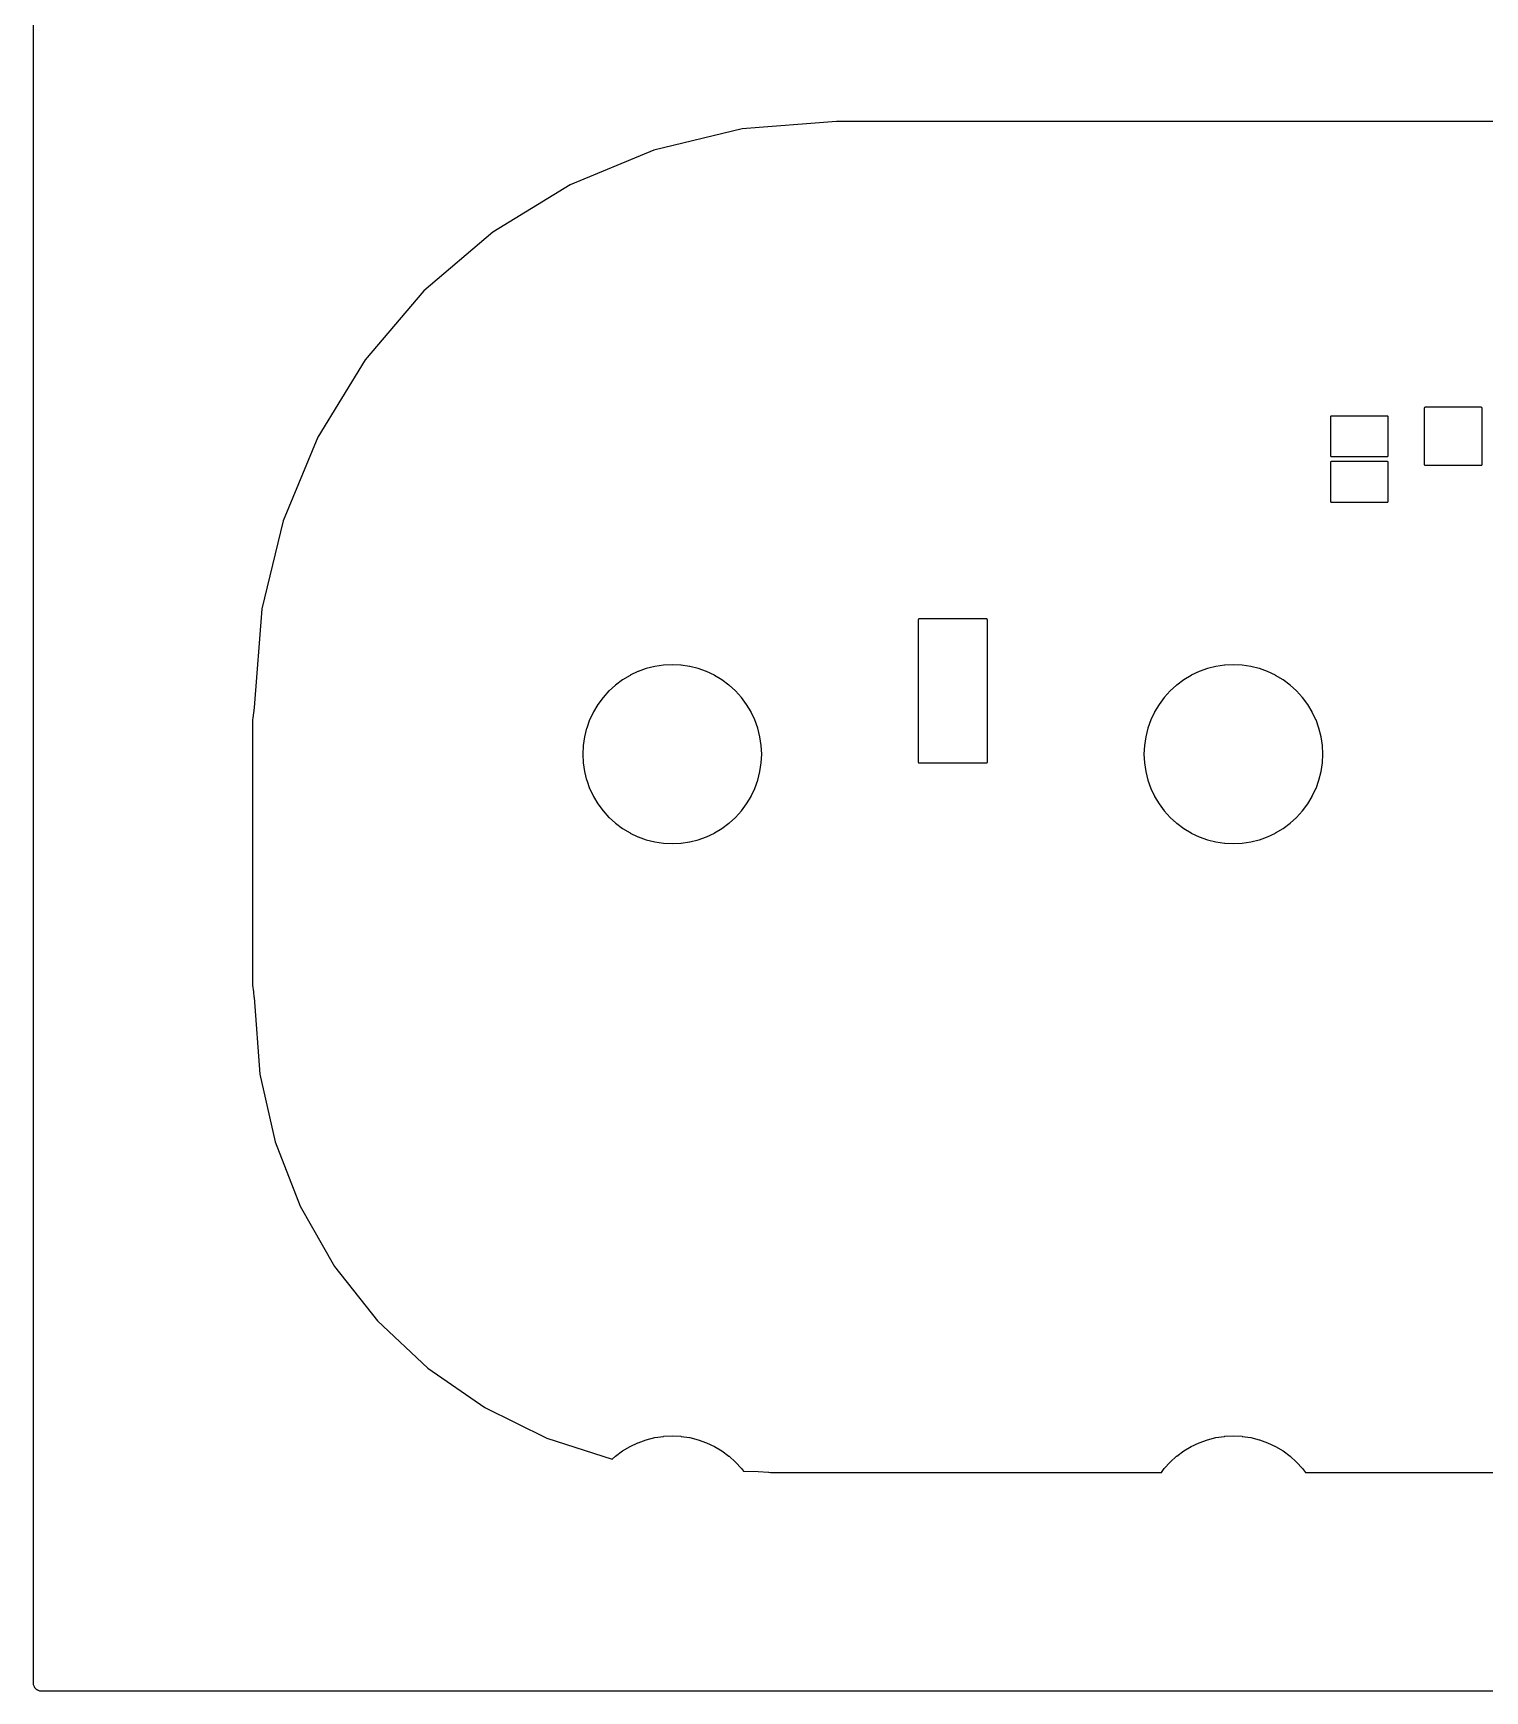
# Model space of a CAD drawing. Header units: inches. Extents: x -0.5 to 10, y -2.4 to 3.9.
# Drawn here: x -0.004 to 0.81, y -0.004 to 0.926 of the extents above; entities that cross this region are included whole.
import ezdxf

# ---------------------------------------------------------------- set-up
doc = ezdxf.new("R2010")
doc.units = ezdxf.units.IN

msp = doc.modelspace()

# ---------------------------------------------------------------- linework, layer by layer
for points in [[(-0.00445, 3.8583), (-0.00445, 0), (-0.00445, -0.00001), (-0.004449, -0.000025), (-0.00443, -0.000412), (-0.004428, -0.000438), (-0.004426, -0.000461), (-0.004369, -0.000844), (-0.004365, -0.000868), (-0.004359, -0.000892), (-0.004265, -0.001268), (-0.004258, -0.001294), (-0.004251, -0.001315), (-0.00412, -0.00168), (-0.00411, -0.001706), (-0.004101, -0.001725), (-0.003936, -0.002076), (-0.003924, -0.002098), (-0.003912, -0.002119), (-0.003713, -0.002452), (-0.0037, -0.002473), (-0.003686, -0.002492), (-0.003455, -0.002804), (-0.003441, -0.002822), (-0.003424, -0.002842), (-0.003164, -0.003129), (-0.003147, -0.003147), (-0.003129, -0.003164), (-0.002842, -0.003424), (-0.002822, -0.003441), (-0.002804, -0.003455), (-0.002492, -0.003686), (-0.002473, -0.0037), (-0.002452, -0.003713), (-0.002119, -0.003912), (-0.002098, -0.003924), (-0.002076, -0.003936), (-0.001725, -0.004101), (-0.001706, -0.00411), (-0.00168, -0.00412), (-0.001315, -0.004251), (-0.001294, -0.004258), (-0.001268, -0.004265), (-0.000892, -0.004359), (-0.000868, -0.004365), (-0.000844, -0.004369), (-0.000461, -0.004426), (-0.000438, -0.004428), (-0.000412, -0.00443), (-0.000025, -0.004449), (-0.00001, -0.00445), (0, -0.00445), (4.8032, -0.00445)], [(1.0167, 0.87675), (0.44654, 0.87675), (0.393474, 0.872574), (0.343996, 0.860695), (0.296986, 0.841223), (0.253601, 0.814637), (0.214909, 0.781591), (0.181863, 0.742899), (0.155277, 0.699514), (0.135805, 0.652504), (0.123926, 0.603026), (0.119566, 0.547628), (0.119565, 0.547616), (0.119564, 0.547603), (0.118826, 0.541856), (0.118823, 0.541833), (0.118818, 0.541807), (0.1186, 0.54086), (0.1186, 0.391823), (0.119279, 0.387972), (0.119283, 0.387947), (0.119285, 0.387924), (0.119496, 0.385165), (0.119522, 0.385124), (0.119544, 0.38508), (0.119562, 0.385035), (0.119575, 0.384986), (0.119584, 0.384937), (0.119586, 0.384914), (0.122795, 0.341743), (0.131373, 0.303837), (0.14546, 0.267616), (0.164746, 0.233876), (0.188808, 0.203357), (0.217118, 0.17673), (0.249052, 0.15458), (0.28391, 0.137395), (0.320624, 0.125647), (0.322435, 0.127289), (0.322455, 0.127306), (0.322473, 0.12732), (0.32639, 0.130226), (0.32641, 0.130239), (0.326431, 0.130253), (0.330615, 0.13276), (0.330636, 0.132772), (0.330658, 0.132783), (0.335067, 0.134869), (0.335091, 0.134879), (0.335112, 0.134888), (0.339704, 0.136531), (0.339725, 0.136538), (0.339751, 0.136545), (0.344483, 0.13773), (0.344507, 0.137736), (0.344531, 0.13774), (0.349355, 0.138455), (0.349382, 0.138459), (0.349404, 0.13846), (0.354275, 0.138699), (0.3543, 0.1387), (0.354325, 0.138699), (0.359196, 0.13846), (0.359218, 0.138459), (0.359245, 0.138455), (0.364069, 0.13774), (0.364093, 0.137736), (0.364117, 0.13773), (0.368849, 0.136545), (0.368875, 0.136538), (0.368896, 0.136531), (0.373488, 0.134888), (0.373509, 0.134879), (0.373533, 0.134869), (0.377942, 0.132783), (0.377964, 0.132772), (0.377985, 0.13276), (0.382169, 0.130253), (0.38219, 0.130239), (0.38221, 0.130226), (0.386127, 0.12732), (0.386145, 0.127306), (0.386165, 0.127289), (0.389779, 0.124014), (0.389797, 0.123997), (0.389814, 0.123979), (0.393089, 0.120365), (0.393106, 0.120345), (0.39312, 0.120327), (0.394213, 0.118854), (0.402575, 0.118745), (0.402589, 0.118745), (0.4026, 0.118744), (0.408383, 0.118384), (0.408408, 0.118382), (0.408432, 0.118379), (0.409539, 0.1182), (0.628902, 0.1182), (0.63048, 0.120327), (0.630494, 0.120345), (0.630511, 0.120365), (0.633786, 0.123979), (0.633803, 0.123997), (0.633821, 0.124014), (0.637435, 0.127289), (0.637455, 0.127306), (0.637473, 0.12732), (0.64139, 0.130226), (0.64141, 0.130239), (0.641431, 0.130253), (0.645615, 0.13276), (0.645636, 0.132772), (0.645658, 0.132783), (0.650067, 0.134869), (0.650091, 0.134879), (0.650112, 0.134888), (0.654704, 0.136531), (0.654725, 0.136538), (0.654751, 0.136545), (0.659483, 0.13773), (0.659507, 0.137736), (0.659531, 0.13774), (0.664355, 0.138455), (0.664382, 0.138459), (0.664404, 0.13846), (0.669275, 0.138699), (0.6693, 0.1387), (0.669325, 0.138699), (0.674196, 0.13846), (0.674218, 0.138459), (0.674245, 0.138455), (0.679069, 0.13774), (0.679093, 0.137736), (0.679117, 0.13773), (0.683849, 0.136545), (0.683875, 0.136538), (0.683896, 0.136531), (0.688488, 0.134888), (0.688509, 0.134879), (0.688533, 0.134869), (0.692942, 0.132783), (0.692964, 0.132772), (0.692985, 0.13276), (0.697169, 0.130253), (0.69719, 0.130239), (0.69721, 0.130226), (0.701127, 0.12732), (0.701145, 0.127306), (0.701165, 0.127289), (0.704779, 0.124014), (0.704797, 0.123997), (0.704814, 0.123979), (0.708089, 0.120365), (0.708106, 0.120345), (0.70812, 0.120327), (0.709698, 0.1182), (1.3026, 0.1182)]]:
    msp.add_lwpolyline(points)
for points in [[(0.724225, 0.688651), (0.724225, 0.688651), (0.72425, 0.68865), (0.75575, 0.68865), (0.755775, 0.688651), (0.755824, 0.688656), (0.755872, 0.688665), (0.755919, 0.688679), (0.755964, 0.688698), (0.756007, 0.688721), (0.756048, 0.688749), (0.756086, 0.68878), (0.75612, 0.688814), (0.756151, 0.688852), (0.756179, 0.688893), (0.756202, 0.688936), (0.756221, 0.688981), (0.756235, 0.689028), (0.756244, 0.689076), (0.756249, 0.689125), (0.75625, 0.68915), (0.75625, 0.71085), (0.756249, 0.710875), (0.756244, 0.710924), (0.756235, 0.710972), (0.756221, 0.711019), (0.756202, 0.711064), (0.756179, 0.711107), (0.756151, 0.711148), (0.75612, 0.711186), (0.756086, 0.71122), (0.756048, 0.711251), (0.756007, 0.711279), (0.755964, 0.711302), (0.755919, 0.711321), (0.755872, 0.711335), (0.755824, 0.711344), (0.755775, 0.711349), (0.75575, 0.71135), (0.72425, 0.71135), (0.724225, 0.711349), (0.724176, 0.711344), (0.724128, 0.711335), (0.724081, 0.711321), (0.724036, 0.711302), (0.723993, 0.711279), (0.723952, 0.711251), (0.723914, 0.71122), (0.72388, 0.711186), (0.723849, 0.711148), (0.723821, 0.711107), (0.723798, 0.711064), (0.723779, 0.711019), (0.723765, 0.710972), (0.723756, 0.710924), (0.723751, 0.710875), (0.72375, 0.71085), (0.72375, 0.68915), (0.723751, 0.689125), (0.723756, 0.689076), (0.723765, 0.689028), (0.723779, 0.688981), (0.723798, 0.688936), (0.723821, 0.688893), (0.723849, 0.688852), (0.72388, 0.688814), (0.723914, 0.68878), (0.723952, 0.688749), (0.723993, 0.688721), (0.724036, 0.688698), (0.724081, 0.688679), (0.724128, 0.688665), (0.724176, 0.688656)], [(0.776925, 0.683751), (0.776925, 0.683751), (0.77695, 0.68375), (0.80845, 0.68375), (0.808475, 0.683751), (0.808524, 0.683756), (0.808572, 0.683765), (0.808619, 0.683779), (0.808664, 0.683798), (0.808707, 0.683821), (0.808748, 0.683849), (0.808786, 0.68388), (0.80882, 0.683914), (0.808851, 0.683952), (0.808879, 0.683993), (0.808902, 0.684036), (0.808921, 0.684081), (0.808935, 0.684128), (0.808944, 0.684176), (0.808949, 0.684225), (0.80895, 0.68425), (0.80895, 0.71575), (0.808949, 0.715775), (0.808944, 0.715824), (0.808935, 0.715872), (0.808921, 0.715919), (0.808902, 0.715964), (0.808879, 0.716007), (0.808851, 0.716048), (0.80882, 0.716086), (0.808786, 0.71612), (0.808748, 0.716151), (0.808707, 0.716179), (0.808664, 0.716202), (0.808619, 0.716221), (0.808572, 0.716235), (0.808524, 0.716244), (0.808475, 0.716249), (0.80845, 0.71625), (0.77695, 0.71625), (0.776925, 0.716249), (0.776876, 0.716244), (0.776828, 0.716235), (0.776781, 0.716221), (0.776736, 0.716202), (0.776693, 0.716179), (0.776652, 0.716151), (0.776614, 0.71612), (0.77658, 0.716086), (0.776549, 0.716048), (0.776521, 0.716007), (0.776498, 0.715964), (0.776479, 0.715919), (0.776465, 0.715872), (0.776456, 0.715824), (0.776451, 0.715775), (0.77645, 0.71575), (0.77645, 0.68425), (0.776451, 0.684225), (0.776456, 0.684176), (0.776465, 0.684128), (0.776479, 0.684081), (0.776498, 0.684036), (0.776521, 0.683993), (0.776549, 0.683952), (0.77658, 0.683914), (0.776614, 0.68388), (0.776652, 0.683849), (0.776693, 0.683821), (0.776736, 0.683798), (0.776781, 0.683779), (0.776828, 0.683765), (0.776876, 0.683756)], [(0.724225, 0.663051), (0.724225, 0.663051), (0.72425, 0.66305), (0.75575, 0.66305), (0.755775, 0.663051), (0.755824, 0.663056), (0.755872, 0.663065), (0.755919, 0.663079), (0.755964, 0.663098), (0.756007, 0.663121), (0.756048, 0.663149), (0.756086, 0.66318), (0.75612, 0.663214), (0.756151, 0.663252), (0.756179, 0.663293), (0.756202, 0.663336), (0.756221, 0.663381), (0.756235, 0.663428), (0.756244, 0.663476), (0.756249, 0.663525), (0.75625, 0.66355), (0.75625, 0.68525), (0.756249, 0.685275), (0.756244, 0.685324), (0.756235, 0.685372), (0.756221, 0.685419), (0.756202, 0.685464), (0.756179, 0.685507), (0.756151, 0.685548), (0.75612, 0.685586), (0.756086, 0.68562), (0.756048, 0.685651), (0.756007, 0.685679), (0.755964, 0.685702), (0.755919, 0.685721), (0.755872, 0.685735), (0.755824, 0.685744), (0.755775, 0.685749), (0.75575, 0.68575), (0.72425, 0.68575), (0.724225, 0.685749), (0.724176, 0.685744), (0.724128, 0.685735), (0.724081, 0.685721), (0.724036, 0.685702), (0.723993, 0.685679), (0.723952, 0.685651), (0.723914, 0.68562), (0.72388, 0.685586), (0.723849, 0.685548), (0.723821, 0.685507), (0.723798, 0.685464), (0.723779, 0.685419), (0.723765, 0.685372), (0.723756, 0.685324), (0.723751, 0.685275), (0.72375, 0.68525), (0.72375, 0.66355), (0.723751, 0.663525), (0.723756, 0.663476), (0.723765, 0.663428), (0.723779, 0.663381), (0.723798, 0.663336), (0.723821, 0.663293), (0.723849, 0.663252), (0.72388, 0.663214), (0.723914, 0.66318), (0.723952, 0.663149), (0.723993, 0.663121), (0.724036, 0.663098), (0.724081, 0.663079), (0.724128, 0.663065), (0.724176, 0.663056)], [(0.492875, 0.516551), (0.492875, 0.516551), (0.4929, 0.51655), (0.5307, 0.51655), (0.530725, 0.516551), (0.530774, 0.516556), (0.530822, 0.516565), (0.530869, 0.516579), (0.530914, 0.516598), (0.530957, 0.516621), (0.530998, 0.516649), (0.531036, 0.51668), (0.53107, 0.516714), (0.531101, 0.516752), (0.531129, 0.516793), (0.531152, 0.516836), (0.531171, 0.516881), (0.531185, 0.516928), (0.531194, 0.516976), (0.531199, 0.517025), (0.5312, 0.51705), (0.5312, 0.59695), (0.531199, 0.596975), (0.531194, 0.597024), (0.531185, 0.597072), (0.531171, 0.597119), (0.531152, 0.597164), (0.531129, 0.597207), (0.531101, 0.597248), (0.53107, 0.597286), (0.531036, 0.59732), (0.530998, 0.597351), (0.530957, 0.597379), (0.530914, 0.597402), (0.530869, 0.597421), (0.530822, 0.597435), (0.530774, 0.597444), (0.530725, 0.597449), (0.5307, 0.59745), (0.4929, 0.59745), (0.492875, 0.597449), (0.492826, 0.597444), (0.492778, 0.597435), (0.492731, 0.597421), (0.492686, 0.597402), (0.492643, 0.597379), (0.492602, 0.597351), (0.492564, 0.59732), (0.49253, 0.597286), (0.492499, 0.597248), (0.492471, 0.597207), (0.492448, 0.597164), (0.492429, 0.597119), (0.492415, 0.597072), (0.492406, 0.597024), (0.492401, 0.596975), (0.4924, 0.59695), (0.4924, 0.51705), (0.492401, 0.517025), (0.492406, 0.516976), (0.492415, 0.516928), (0.492429, 0.516881), (0.492448, 0.516836), (0.492471, 0.516793), (0.492499, 0.516752), (0.49253, 0.516714), (0.492564, 0.51668), (0.492602, 0.516649), (0.492643, 0.516621), (0.492686, 0.516598), (0.492731, 0.516579), (0.492778, 0.516565), (0.492826, 0.516556)], [(0.404499, 0.521525), (0.40426, 0.526396), (0.404259, 0.526418), (0.404255, 0.526445), (0.40354, 0.531269), (0.403536, 0.531293), (0.40353, 0.531317), (0.402345, 0.536049), (0.402338, 0.536075), (0.402331, 0.536096), (0.400688, 0.540688), (0.400679, 0.540709), (0.400669, 0.540733), (0.398583, 0.545142), (0.398572, 0.545164), (0.39856, 0.545185), (0.396053, 0.549369), (0.396039, 0.54939), (0.396026, 0.54941), (0.39312, 0.553327), (0.393106, 0.553345), (0.393089, 0.553365), (0.389814, 0.556979), (0.389797, 0.556997), (0.389779, 0.557014), (0.386165, 0.560289), (0.386145, 0.560306), (0.386127, 0.56032), (0.38221, 0.563226), (0.38219, 0.563239), (0.382169, 0.563253), (0.377985, 0.56576), (0.377964, 0.565772), (0.377942, 0.565783), (0.373533, 0.567869), (0.373509, 0.567879), (0.373488, 0.567888), (0.368896, 0.569531), (0.368875, 0.569538), (0.368849, 0.569545), (0.364117, 0.57073), (0.364093, 0.570736), (0.364069, 0.57074), (0.359245, 0.571455), (0.359218, 0.571459), (0.359196, 0.57146), (0.354325, 0.571699), (0.3543, 0.5717), (0.354275, 0.571699), (0.349404, 0.57146), (0.349382, 0.571459), (0.349355, 0.571455), (0.344531, 0.57074), (0.344507, 0.570736), (0.344483, 0.57073), (0.339751, 0.569545), (0.339725, 0.569538), (0.339704, 0.569531), (0.335112, 0.567888), (0.335091, 0.567879), (0.335067, 0.567869), (0.330658, 0.565783), (0.330636, 0.565772), (0.330615, 0.56576), (0.326431, 0.563253), (0.32641, 0.563239), (0.32639, 0.563226), (0.322473, 0.56032), (0.322455, 0.560306), (0.322435, 0.560289), (0.318821, 0.557014), (0.318803, 0.556997), (0.318786, 0.556979), (0.315511, 0.553365), (0.315494, 0.553345), (0.31548, 0.553327), (0.312574, 0.54941), (0.312561, 0.54939), (0.312547, 0.549369), (0.31004, 0.545185), (0.310028, 0.545164), (0.310017, 0.545142), (0.307931, 0.540733), (0.307921, 0.540709), (0.307912, 0.540688), (0.306269, 0.536096), (0.306262, 0.536075), (0.306255, 0.536049), (0.30507, 0.531317), (0.305064, 0.531293), (0.30506, 0.531269), (0.304345, 0.526445), (0.304341, 0.526418), (0.30434, 0.526396), (0.304101, 0.521525), (0.3041, 0.5215), (0.304101, 0.521475), (0.30434, 0.516604), (0.304341, 0.516582), (0.304345, 0.516555), (0.30506, 0.511731), (0.305064, 0.511707), (0.30507, 0.511683), (0.306255, 0.506951), (0.306262, 0.506925), (0.306269, 0.506904), (0.307912, 0.502312), (0.307921, 0.502291), (0.307931, 0.502267), (0.310017, 0.497858), (0.310028, 0.497836), (0.31004, 0.497815), (0.312547, 0.493631), (0.312561, 0.49361), (0.312574, 0.49359), (0.31548, 0.489673), (0.315494, 0.489655), (0.315511, 0.489635), (0.318786, 0.486021), (0.318803, 0.486003), (0.318821, 0.485986), (0.322435, 0.482711), (0.322455, 0.482694), (0.322473, 0.48268), (0.32639, 0.479774), (0.32641, 0.479761), (0.326431, 0.479747), (0.330615, 0.47724), (0.330636, 0.477228), (0.330658, 0.477217), (0.335067, 0.475131), (0.335091, 0.475121), (0.335112, 0.475112), (0.339704, 0.473469), (0.339725, 0.473462), (0.339751, 0.473455), (0.344483, 0.47227), (0.344507, 0.472264), (0.344531, 0.47226), (0.349355, 0.471545), (0.349382, 0.471541), (0.349404, 0.47154), (0.354275, 0.471301), (0.3543, 0.4713), (0.354325, 0.471301), (0.359196, 0.47154), (0.359218, 0.471541), (0.359245, 0.471545), (0.364069, 0.47226), (0.364093, 0.472264), (0.364117, 0.47227), (0.368849, 0.473455), (0.368875, 0.473462), (0.368896, 0.473469), (0.373488, 0.475112), (0.373509, 0.475121), (0.373533, 0.475131), (0.377942, 0.477217), (0.377964, 0.477228), (0.377985, 0.47724), (0.382169, 0.479747), (0.38219, 0.479761), (0.38221, 0.479774), (0.386127, 0.48268), (0.386145, 0.482694), (0.386165, 0.482711), (0.389779, 0.485986), (0.389797, 0.486003), (0.389814, 0.486021), (0.393089, 0.489635), (0.393106, 0.489655), (0.39312, 0.489673), (0.396026, 0.49359), (0.396039, 0.49361), (0.396053, 0.493631), (0.39856, 0.497815), (0.398572, 0.497836), (0.398583, 0.497858), (0.400669, 0.502267), (0.400679, 0.502291), (0.400688, 0.502312), (0.402331, 0.506904), (0.402338, 0.506925), (0.402345, 0.506951), (0.40353, 0.511683), (0.403536, 0.511707), (0.40354, 0.511731), (0.404255, 0.516555), (0.404259, 0.516582), (0.40426, 0.516604), (0.404499, 0.521475), (0.4045, 0.5215)], [(0.719499, 0.521525), (0.71926, 0.526396), (0.719259, 0.526418), (0.719255, 0.526445), (0.71854, 0.531269), (0.718536, 0.531293), (0.71853, 0.531317), (0.717345, 0.536049), (0.717338, 0.536075), (0.717331, 0.536096), (0.715688, 0.540688), (0.715679, 0.540709), (0.715669, 0.540733), (0.713583, 0.545142), (0.713572, 0.545164), (0.71356, 0.545185), (0.711053, 0.549369), (0.711039, 0.54939), (0.711026, 0.54941), (0.70812, 0.553327), (0.708106, 0.553345), (0.708089, 0.553365), (0.704814, 0.556979), (0.704797, 0.556997), (0.704779, 0.557014), (0.701165, 0.560289), (0.701145, 0.560306), (0.701127, 0.56032), (0.69721, 0.563226), (0.69719, 0.563239), (0.697169, 0.563253), (0.692985, 0.56576), (0.692964, 0.565772), (0.692942, 0.565783), (0.688533, 0.567869), (0.688509, 0.567879), (0.688488, 0.567888), (0.683896, 0.569531), (0.683875, 0.569538), (0.683849, 0.569545), (0.679117, 0.57073), (0.679093, 0.570736), (0.679069, 0.57074), (0.674245, 0.571455), (0.674218, 0.571459), (0.674196, 0.57146), (0.669325, 0.571699), (0.6693, 0.5717), (0.669275, 0.571699), (0.664404, 0.57146), (0.664382, 0.571459), (0.664355, 0.571455), (0.659531, 0.57074), (0.659507, 0.570736), (0.659483, 0.57073), (0.654751, 0.569545), (0.654725, 0.569538), (0.654704, 0.569531), (0.650112, 0.567888), (0.650091, 0.567879), (0.650067, 0.567869), (0.645658, 0.565783), (0.645636, 0.565772), (0.645615, 0.56576), (0.641431, 0.563253), (0.64141, 0.563239), (0.64139, 0.563226), (0.637473, 0.56032), (0.637455, 0.560306), (0.637435, 0.560289), (0.633821, 0.557014), (0.633803, 0.556997), (0.633786, 0.556979), (0.630511, 0.553365), (0.630494, 0.553345), (0.63048, 0.553327), (0.627574, 0.54941), (0.627561, 0.54939), (0.627547, 0.549369), (0.62504, 0.545185), (0.625028, 0.545164), (0.625017, 0.545142), (0.622931, 0.540733), (0.622921, 0.540709), (0.622912, 0.540688), (0.621269, 0.536096), (0.621262, 0.536075), (0.621255, 0.536049), (0.62007, 0.531317), (0.620064, 0.531293), (0.62006, 0.531269), (0.619345, 0.526445), (0.619341, 0.526418), (0.61934, 0.526396), (0.619101, 0.521525), (0.6191, 0.5215), (0.619101, 0.521475), (0.61934, 0.516604), (0.619341, 0.516582), (0.619345, 0.516555), (0.62006, 0.511731), (0.620064, 0.511707), (0.62007, 0.511683), (0.621255, 0.506951), (0.621262, 0.506925), (0.621269, 0.506904), (0.622912, 0.502312), (0.622921, 0.502291), (0.622931, 0.502267), (0.625017, 0.497858), (0.625028, 0.497836), (0.62504, 0.497815), (0.627547, 0.493631), (0.627561, 0.49361), (0.627574, 0.49359), (0.63048, 0.489673), (0.630494, 0.489655), (0.630511, 0.489635), (0.633786, 0.486021), (0.633803, 0.486003), (0.633821, 0.485986), (0.637435, 0.482711), (0.637455, 0.482694), (0.637473, 0.48268), (0.64139, 0.479774), (0.64141, 0.479761), (0.641431, 0.479747), (0.645615, 0.47724), (0.645636, 0.477228), (0.645658, 0.477217), (0.650067, 0.475131), (0.650091, 0.475121), (0.650112, 0.475112), (0.654704, 0.473469), (0.654725, 0.473462), (0.654751, 0.473455), (0.659483, 0.47227), (0.659507, 0.472264), (0.659531, 0.47226), (0.664355, 0.471545), (0.664382, 0.471541), (0.664404, 0.47154), (0.669275, 0.471301), (0.6693, 0.4713), (0.669325, 0.471301), (0.674196, 0.47154), (0.674218, 0.471541), (0.674245, 0.471545), (0.679069, 0.47226), (0.679093, 0.472264), (0.679117, 0.47227), (0.683849, 0.473455), (0.683875, 0.473462), (0.683896, 0.473469), (0.688488, 0.475112), (0.688509, 0.475121), (0.688533, 0.475131), (0.692942, 0.477217), (0.692964, 0.477228), (0.692985, 0.47724), (0.697169, 0.479747), (0.69719, 0.479761), (0.69721, 0.479774), (0.701127, 0.48268), (0.701145, 0.482694), (0.701165, 0.482711), (0.704779, 0.485986), (0.704797, 0.486003), (0.704814, 0.486021), (0.708089, 0.489635), (0.708106, 0.489655), (0.70812, 0.489673), (0.711026, 0.49359), (0.711039, 0.49361), (0.711053, 0.493631), (0.71356, 0.497815), (0.713572, 0.497836), (0.713583, 0.497858), (0.715669, 0.502267), (0.715679, 0.502291), (0.715688, 0.502312), (0.717331, 0.506904), (0.717338, 0.506925), (0.717345, 0.506951), (0.71853, 0.511683), (0.718536, 0.511707), (0.71854, 0.511731), (0.719255, 0.516555), (0.719259, 0.516582), (0.71926, 0.516604), (0.719499, 0.521475), (0.7195, 0.5215)]]:
    msp.add_lwpolyline(points, close=True)

doc.saveas('drawing.dxf')
